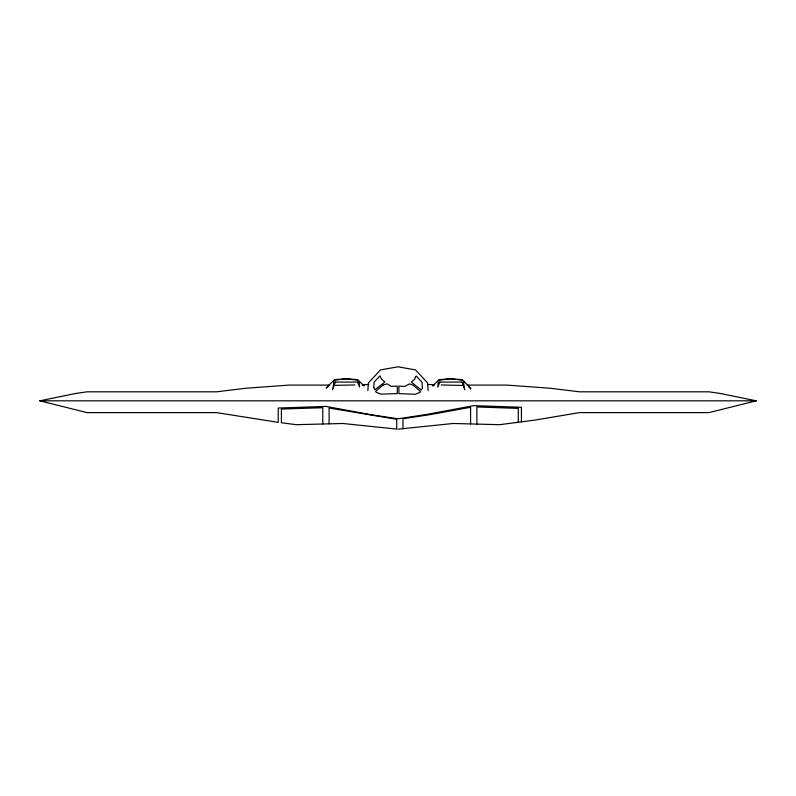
<?xml version="1.0" encoding="UTF-8"?>
<svg xmlns="http://www.w3.org/2000/svg" width="796" height="796" viewBox="0 0 796 796"><rect width="100%" height="100%" fill="white"/><g stroke="black" fill="none" stroke-linecap="round" stroke-linejoin="round"><path stroke-width="1.19" d="M373.772 387.423L374.13 382.13L379.971 375.802L381.463 379.045L384.856 382.05L374.896 389.781L373.772 387.503M367.822 390.637L368.389 382.916L380.528 369.901L398 366.817L415.472 369.901L427.611 382.916L428.178 390.637M333.186 387.941L333.643 382.07L359.155 382.07L359.543 386.985L357.494 382.07M332.519 389.751L335.345 382.07M439.88 382.07L437.78 387.145L438.178 382.07L463.69 382.07L464.148 387.831M326.191 387.911L334.469 379.662L346.131 378.787L357.782 379.662L364.1 385.96L362.867 385.095M326.32 388L328.469 386.418M433.939 385.095L432.636 386.01L439.004 379.662L450.655 378.787L462.317 379.662L470.595 387.911L470.675 388.955M466.983 385.085L506.962 385.095L550.225 388.249L579.498 391.821L708.987 391.821L720.489 393.503L756.2 400.816L708.987 412.607L579.498 412.607L534.862 420.109L499.669 424.686L453.123 423.482L398 429.183M434.626 384.786L427.661 384.498M521.43 421.87L521.43 407.283L473.729 405.642L425.363 414.656L398 418.786L370.637 414.656L325.942 406.398L278.242 408.05L278.242 422.348L216.502 412.607L87.013 412.607L39.8 400.816L75.511 393.503L87.013 391.821L216.502 391.821L245.775 388.249L289.038 385.095L329.703 385.085M334.768 380.14L339.315 379.592M341.584 379.324L346.131 378.787L357.484 380.14M439.302 380.14L450.655 378.787L455.203 379.324M334.131 385.363L354.877 384.965M368.687 384.488L362.14 384.776M39.8 400.816L756.2 400.816M441.223 384.965L463.282 385.473M457.471 379.592L462.018 380.14M468.376 386.468L470.665 388.846M462.018 382.07L464.884 389.841M518.276 422.278L518.276 408.378L476.874 406.975L476.874 424.109M470.585 423.95L470.585 407.254L429.959 414.656L402.985 418.726L402.985 428.805M329.086 423.85L329.086 408.01L396.687 419.273L396.687 429.084L342.877 423.482L296.331 424.686L281.396 422.766L281.396 409.035L322.788 407.731L322.788 424.019M415.592 376.806L414.706 379.195L411.323 382.12L421.283 389.921L422.407 388.13L422.039 382.319L416.199 375.991L415.592 376.806M420.517 391.453L420.079 392.338L415.214 394.279L398.876 393.612L398.876 386.11L404.935 386.418L409.452 383.881L413.074 385.155L420.517 391.453M382.926 385.155L375.662 391.314L376.1 392.199L380.966 394.129L397.294 393.592L397.294 386.09L391.244 386.408L387.125 383.831L382.926 385.155"/></g></svg>
